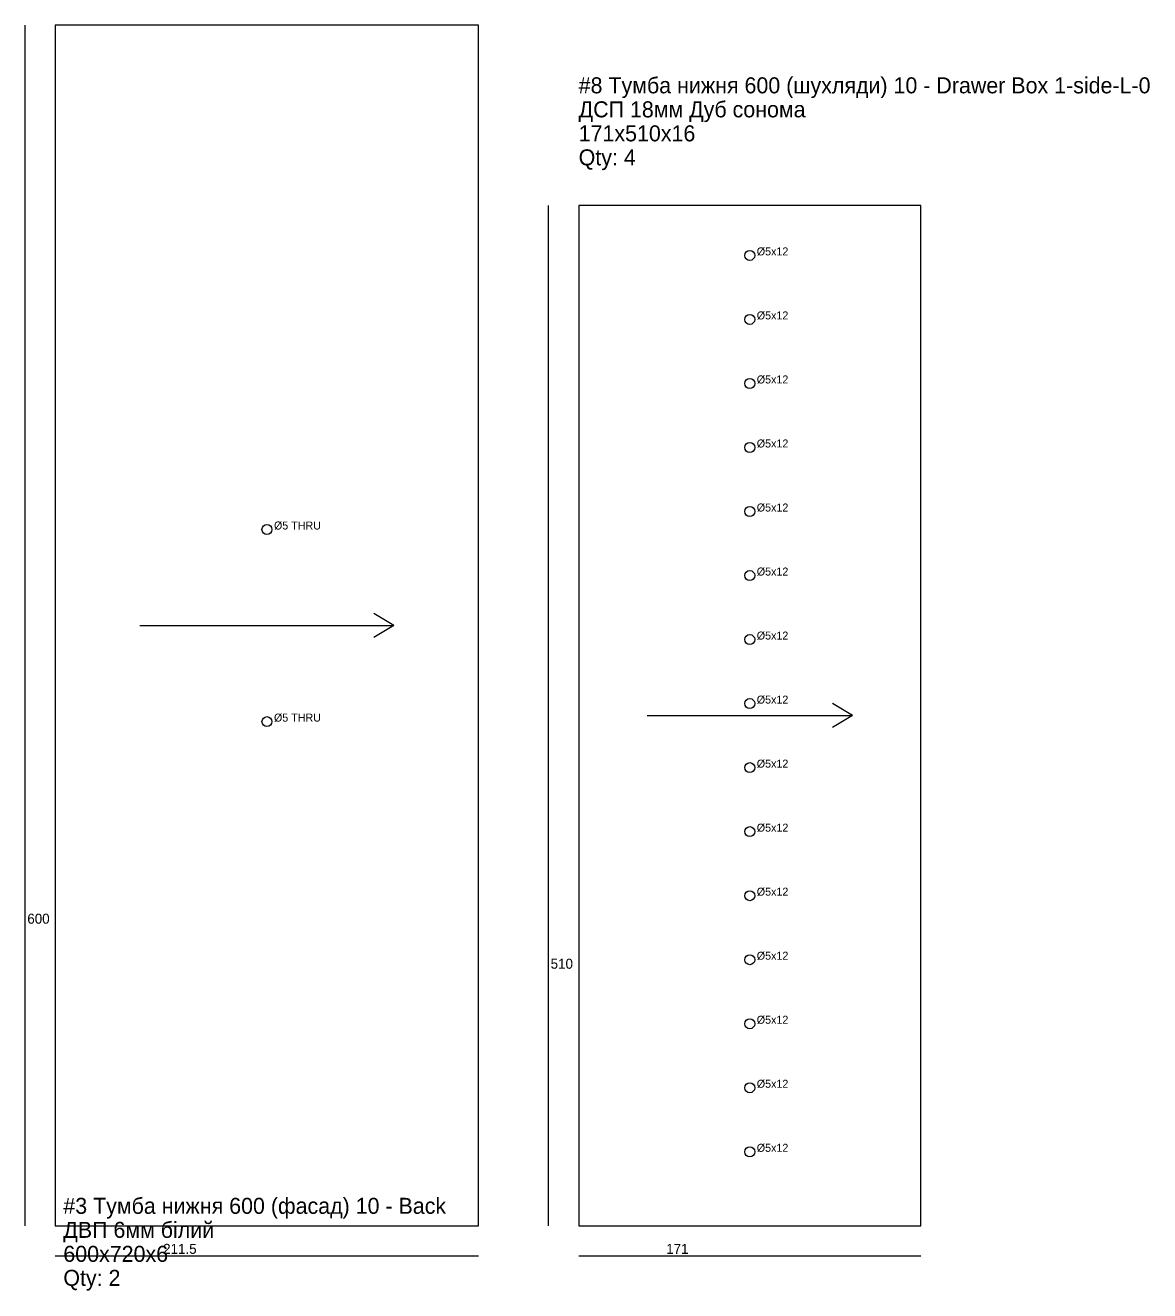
# Model space of a CAD drawing. Extents: x -15 to 2598, y -16 to 2645.
# Drawn here: x 1365 to 1927, y 738 to 1370 of the extents above; entities that cross this region are included whole.
import ezdxf

# ---------------------------------------------------------------- set-up
doc = ezdxf.new("R2010")
doc.units = 0
for name, color, linetype in [('ABF_cuttingLines', 7, 'CONTINUOUS'), ('BORE-INFO', 7, 'CONTINUOUS'), ('BORES-FRONT-5MM', 7, 'CONTINUOUS'), ('DEPTH12-ARTICLEdrawer-slide-500-fullext', 7, 'CONTINUOUS'), ('DIMENSIONS', 7, 'CONTINUOUS'), ('GRAIN', 7, 'CONTINUOUS'), ('INFO', 7, 'CONTINUOUS')]:
    doc.layers.add(name, color=color, linetype=linetype)
doc.dimstyles.get("Standard").update_dxf_attribs({"dimtxt": 3.5, "dimasz": 2.5, "dimexe": 0.18, "dimexo": 0.0625, "dimtad": 1, "dimdec": 4, "dimzin": 0, "dimdsep": 46, "dimcen": 0.09, "dimadec": 0, "dimazin": 0, "dimtfac": 1, "dimtdec": 4, "dimtofl": 0, "dimtmove": 0, "dimatfit": 3, "dimfxl": 1, "dimtolj": 1, "dimtzin": 0, "dimarcsym": 0})

# ---------------------------------------------------------------- blocks, each defined once
blk = doc.blocks.new('*D13')
at = {"layer": 'DIMENSIONS'}
blk.add_line((1380, 755), (1591.5, 755), dxfattribs=at)
blk.add_text('211.5', height=5, dxfattribs=at).set_placement((1433.875, 756))
blk = doc.blocks.new('*D14')
at = {"layer": 'DIMENSIONS'}
blk.add_line((1365, 770), (1365, 1370), dxfattribs=at)
blk.add_text('600', height=5, dxfattribs=at).set_placement((1366, 921))
blk = doc.blocks.new('*D15')
at = {"layer": 'DIMENSIONS'}
blk.add_line((1641.5, 755), (1812.5, 755), dxfattribs=at)
blk.add_text('171', height=5, dxfattribs=at).set_placement((1685.25, 756))
blk = doc.blocks.new('*D16')
at = {"layer": 'DIMENSIONS'}
blk.add_line((1626.5, 770), (1626.5, 1280), dxfattribs=at)
blk.add_text('510', height=5, dxfattribs=at).set_placement((1627.5, 898.5))

msp = doc.modelspace()

# ---------------------------------------------------------------- linework, layer by layer
at = {"layer": 'ABF_cuttingLines'}
for points in [[(1380, 770), (1591.5, 770), (1591.5, 1370), (1380, 1370)], [(1641.5, 770), (1812.5, 770), (1812.5, 1280), (1641.5, 1280)]]:
    msp.add_lwpolyline(points, close=True, dxfattribs=at)
at = {"layer": 'BORES-FRONT-5MM'}
for centre in [(1485.75, 1118), (1485.75, 1022)]:
    msp.add_circle(centre, 2.5, dxfattribs=at)
at = {"layer": 'DEPTH12-ARTICLEdrawer-slide-500-fullext'}
for centre in [(1727, 1255), (1727, 1223), (1727, 1191), (1727, 1159), (1727, 1127), (1727, 1095), (1727, 1063), (1727, 1031), (1727, 999), (1727, 967), (1727, 935), (1727, 903), (1727, 871), (1727, 839), (1727, 807)]:
    msp.add_circle(centre, 2.5, dxfattribs=at)
at = {"layer": 'GRAIN'}
for p, q in [((1549.2, 1070), (1539.2, 1076)), ((1422.3, 1070), (1549.2, 1070)), ((1549.2, 1070), (1539.2, 1064)), ((1778.3, 1025), (1768.3, 1031)), ((1675.7, 1025), (1778.3, 1025)), ((1778.3, 1025), (1768.3, 1019))]:
    msp.add_line(p, q, dxfattribs=at)

# ---------------------------------------------------------------- texts
at = {"layer": 'BORE-INFO'}
for s, p in [('%%c5x12', (1730.5, 1255)), ('%%c5x12', (1730.5, 1223)), ('%%c5x12', (1730.5, 1191)), ('%%c5x12', (1730.5, 1159)), ('%%c5x12', (1730.5, 1127)), ('%%c5 THRU', (1489.25, 1118)), ('%%c5x12', (1730.5, 1095)), ('%%c5x12', (1730.5, 1063)), ('%%c5x12', (1730.5, 1031)), ('%%c5 THRU', (1489.25, 1022)), ('%%c5x12', (1730.5, 999)), ('%%c5x12', (1730.5, 967)), ('%%c5x12', (1730.5, 935)), ('%%c5x12', (1730.5, 903)), ('%%c5x12', (1730.5, 871)), ('%%c5x12', (1730.5, 839)), ('%%c5x12', (1730.5, 807))]:
    msp.add_text(s, height=4, dxfattribs=at).set_placement(p)
at = {"layer": 'INFO'}
for s, p in [('#8 Тумба нижня 600 (шухляди) 10 - Drawer Box 1-side-L-0', (1641.5, 1336)), ('ДСП 18мм Дуб сонома', (1641.5, 1324)), ('171x510x16', (1641.5, 1312)), ('Qty: 4', (1641.5, 1300)), ('#3 Тумба нижня 600 (фасад) 10 - Back', (1384, 776)), ('ДВП 6мм білий', (1384, 764)), ('600x720x6', (1384, 752)), ('Qty: 2', (1384, 740))]:
    msp.add_text(s, height=8, dxfattribs=at).set_placement(p)

# ---------------------------------------------------------------- dimensions: what is measured, and where the dimension line sits
at = {"layer": 'DIMENSIONS'}
for base, p1, p2, text, picture, middle in [((1365, 770), (1365, 770), (1365, 1370), '600', '*D14', (1366, 921)), ((1626.5, 770), (1626.5, 770), (1626.5, 1280), '510', '*D16', (1627.5, 898.5))]:
    dim = msp.add_linear_dim(base=base, p1=p1, p2=p2, angle=90, text=text, dimstyle='STANDARD', dxfattribs=at)
    dim.commit()
    dim.dimension.update_dxf_attribs({"geometry": picture, "text_midpoint": middle})
for base, p1, p2, text, picture, middle in [((1380, 755), (1380, 755), (1591.5, 755), '211.5', '*D13', (1433.875, 756)), ((1641.5, 755), (1641.5, 755), (1812.5, 755), '171', '*D15', (1685.25, 756))]:
    dim = msp.add_linear_dim(base=base, p1=p1, p2=p2, text=text, dimstyle='STANDARD', dxfattribs=at)
    dim.commit()
    dim.dimension.update_dxf_attribs({"geometry": picture, "text_midpoint": middle})

doc.saveas('drawing.dxf')
